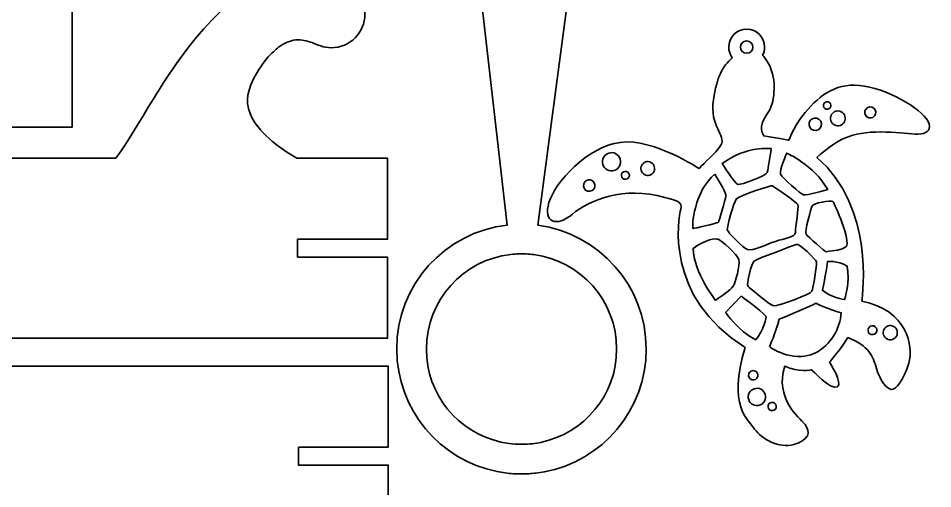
# Model space of a CAD drawing. Header units: centimetres. Extents: x 0.2 to 39.6, y -39 to -0.2.
# Drawn here: x 24.38 to 39.63, y -15.93 to -8.09 of the extents above; entities that cross this region are included whole.
import ezdxf

# ---------------------------------------------------------------- set-up
doc = ezdxf.new("R2010")
doc.units = ezdxf.units.CM
doc.header["$MEASUREMENT"] = 0
doc.layers.add('Capa 1', color=7, linetype='Continuous')

msp = doc.modelspace()

# ---------------------------------------------------------------- linework, layer by layer
at = {"layer": 'Capa 1', "color": 22, "lineweight": 35, "true_color": 0xe42420}
msp.add_lwpolyline([(0.276, -3.787), (0.276, -9.905), (25.276, -9.905), (25.276, -3.787), (0.276, -3.787)], dxfattribs=at)
for points, knots in [([(33.046, -11.539), (33.046, -11.539), (33.545, -7.761), (33.545, -7.761), (33.545, -7.761), (33.701, -6.572), (33.701, -6.572), (33.701, -6.572), (33.702, -6.572), (33.702, -6.572), (33.702, -6.572), (33.755, -6.162), (33.755, -6.162), (33.71, -6.156), (33.665, -6.151), (33.619, -6.146), (33.342, -6.114), (33.061, -6.098), (32.775, -6.098), (32.533, -6.098), (32.293, -6.11), (32.057, -6.133), (32.01, -6.137), (31.963, -6.142), (31.917, -6.147), (31.917, -6.147), (31.964, -6.558), (31.964, -6.558), (31.964, -6.558), (32.102, -7.749), (32.102, -7.749), (32.102, -7.749), (32.538, -11.535), (32.538, -11.535), (31.499, -11.652), (30.693, -12.533), (30.693, -13.603), (30.693, -14.613), (31.412, -15.455), (32.367, -15.644), (32.411, -15.653), (32.457, -15.66), (32.502, -15.666), (32.591, -15.678), (32.682, -15.684), (32.774, -15.684), (32.855, -15.684), (32.936, -15.679), (33.014, -15.67), (33.061, -15.665), (33.108, -15.658), (33.154, -15.649), (34.122, -15.471), (34.855, -14.622), (34.855, -13.603), (34.855, -12.546), (34.067, -11.673), (33.046, -11.539)], [0, 0, 0, 0, 1, 1, 1, 2, 2, 2, 3, 3, 3, 4, 4, 4, 5, 5, 5, 6, 6, 6, 7, 7, 7, 8, 8, 8, 9, 9, 9, 10, 10, 10, 11, 11, 11, 12, 12, 12, 13, 13, 13, 14, 14, 14, 15, 15, 15, 16, 16, 16, 17, 17, 17, 18, 18, 18, 19, 19, 19, 19]), ([(29.04, -12.072), (29.04, -12.072), (29.04, -11.772), (29.04, -11.772), (29.04, -11.772), (30.54, -11.772), (30.54, -11.772), (30.54, -11.772), (30.54, -10.422), (30.54, -10.422), (30.54, -10.422), (29.028, -10.422), (29.028, -10.422), (28.738, -10.257), (28.36, -9.982), (28.241, -9.661), (28.2, -9.551), (28.162, -9.372), (28.305, -9.1), (28.382, -8.952), (28.463, -8.828), (28.549, -8.73), (28.608, -8.674), (28.669, -8.619), (28.729, -8.565), (28.819, -8.502), (28.912, -8.463), (29.009, -8.45), (29.11, -8.437), (29.194, -8.469), (29.259, -8.487), (29.375, -8.532), (29.475, -8.58), (29.6, -8.58), (29.911, -8.58), (30.163, -8.328), (30.163, -8.017), (30.163, -7.743), (29.955, -7.556), (29.708, -7.464), (29.482, -7.38), (29.077, -7.283), (28.612, -7.42), (28.297, -7.514), (28.016, -7.695), (27.771, -7.96), (26.916, -8.771), (26.484, -9.771), (26.005, -10.422), (26.005, -10.422), (0.54, -10.422), (0.54, -10.422), (0.54, -10.422), (0.54, -11.172), (0.54, -11.172), (0.54, -11.172), (0.24, -11.172), (0.24, -11.172), (0.24, -11.172), (0.24, -12.672), (0.24, -12.672), (0.24, -12.672), (0.54, -12.672), (0.54, -12.672), (0.54, -12.672), (0.54, -13.422), (0.54, -13.422), (0.54, -13.422), (30.54, -13.422), (30.54, -13.422), (30.54, -13.422), (30.54, -12.072), (30.54, -12.072), (30.54, -12.072), (29.04, -12.072), (29.04, -12.072)], [0, 0, 0, 0, 1, 1, 1, 2, 2, 2, 3, 3, 3, 4, 4, 4, 5, 5, 5, 6, 6, 6, 7, 7, 7, 8, 8, 8, 9, 9, 9, 10, 10, 10, 11, 11, 11, 12, 12, 12, 13, 13, 13, 14, 14, 14, 15, 15, 15, 16, 16, 16, 17, 17, 17, 18, 18, 18, 19, 19, 19, 20, 20, 20, 21, 21, 21, 22, 22, 22, 23, 23, 23, 24, 24, 24, 25, 25, 25, 25]), ([(38.67, -9.26), (38.177, -9.115), (37.875, -9.268), (37.6, -9.552), (37.326, -9.837), (37.237, -10.12), (37.237, -10.12), (37.237, -10.12), (36.971, -10.073), (36.815, -10.05), (36.731, -9.899), (36.804, -9.789), (36.895, -9.648), (36.985, -9.508), (37.039, -9.181), (36.929, -8.913), (36.895, -8.831), (36.85, -8.76), (36.797, -8.706), (36.818, -8.665), (36.831, -8.619), (36.831, -8.569), (36.831, -8.404), (36.697, -8.27), (36.531, -8.27), (36.366, -8.27), (36.232, -8.404), (36.232, -8.569), (36.232, -8.635), (36.254, -8.696), (36.29, -8.746), (36.123, -8.901), (36.036, -9.06), (35.976, -9.447), (35.907, -9.89), (36.195, -10.041), (36.101, -10.202), (36.007, -10.364), (35.83, -10.477), (35.738, -10.595), (35.738, -10.595), (34.98, -10.089), (34.425, -10.157), (33.869, -10.225), (33.331, -10.828), (33.233, -11.16), (33.135, -11.492), (33.357, -11.578), (33.624, -11.353), (33.891, -11.128), (34.481, -10.874), (35.164, -11.075), (35.358, -11.132), (35.466, -11.133), (35.43, -11.272), (35.394, -11.411), (35.146, -12.734), (36.506, -13.574), (36.214, -14.563), (36.548, -14.768), (36.664, -14.936), (36.781, -15.104), (37.07, -15.263), (37.319, -15.193), (37.567, -15.123), (37.608, -14.985), (37.505, -14.862), (37.402, -14.739), (36.996, -14.426), (37.166, -13.889), (37.394, -13.995), (37.616, -13.948), (37.616, -13.948), (37.616, -13.948), (37.939, -14.294), (38.042, -14.232), (38.146, -14.17), (37.912, -13.823), (37.912, -13.823), (37.912, -13.823), (38.131, -13.563), (38.219, -13.411), (38.575, -13.551), (38.634, -13.719), (38.696, -13.926), (38.759, -14.134), (38.867, -14.266), (38.946, -14.274), (39.024, -14.282), (39.152, -14.122), (39.236, -13.838), (39.32, -13.554), (39.21, -12.957), (38.452, -12.803), (38.46, -12.671), (38.674, -11.259), (37.704, -10.407), (38.001, -10.15), (38.206, -9.999), (38.683, -9.985), (39.161, -9.971), (39.519, -10.102), (39.577, -9.924), (39.635, -9.745), (39.163, -9.405), (38.67, -9.26)], [0, 0, 0, 0, 1, 1, 1, 2, 2, 2, 3, 3, 3, 4, 4, 4, 5, 5, 5, 6, 6, 6, 7, 7, 7, 8, 8, 8, 9, 9, 9, 10, 10, 10, 11, 11, 11, 12, 12, 12, 13, 13, 13, 14, 14, 14, 15, 15, 15, 16, 16, 16, 17, 17, 17, 18, 18, 18, 19, 19, 19, 20, 20, 20, 21, 21, 21, 22, 22, 22, 23, 23, 23, 24, 24, 24, 25, 25, 25, 26, 26, 26, 27, 27, 27, 28, 28, 28, 29, 29, 29, 30, 30, 30, 31, 31, 31, 32, 32, 32, 33, 33, 33, 34, 34, 34, 35, 35, 35, 35]), ([(36.635, -8.569), (36.635, -8.626), (36.589, -8.673), (36.531, -8.673), (36.474, -8.673), (36.428, -8.626), (36.428, -8.569), (36.428, -8.512), (36.474, -8.466), (36.531, -8.466), (36.589, -8.466), (36.635, -8.512), (36.635, -8.569)], [0, 0, 0, 0, 1, 1, 1, 2, 2, 2, 3, 3, 3, 4, 4, 4, 4]), ([(37.857, -9.604), (37.824, -9.594), (37.805, -9.559), (37.814, -9.525), (37.824, -9.492), (37.859, -9.473), (37.893, -9.483), (37.926, -9.493), (37.945, -9.528), (37.935, -9.561), (37.925, -9.594), (37.89, -9.613), (37.857, -9.604)], [0, 0, 0, 0, 1, 1, 1, 2, 2, 2, 3, 3, 3, 4, 4, 4, 4]), ([(38.683, -9.685), (38.669, -9.734), (38.617, -9.762), (38.568, -9.747), (38.519, -9.733), (38.491, -9.681), (38.505, -9.632), (38.52, -9.583), (38.571, -9.555), (38.62, -9.57), (38.669, -9.584), (38.697, -9.636), (38.683, -9.685)], [0, 0, 0, 0, 1, 1, 1, 2, 2, 2, 3, 3, 3, 4, 4, 4, 4]), ([(37.774, -9.884), (37.758, -9.939), (37.7, -9.971), (37.645, -9.955), (37.59, -9.938), (37.559, -9.881), (37.575, -9.826), (37.591, -9.771), (37.649, -9.739), (37.704, -9.756), (37.759, -9.772), (37.79, -9.829), (37.774, -9.884)], [0, 0, 0, 0, 1, 1, 1, 2, 2, 2, 3, 3, 3, 4, 4, 4, 4]), ([(38.171, -9.793), (38.151, -9.858), (38.082, -9.896), (38.017, -9.876), (37.951, -9.857), (37.914, -9.788), (37.933, -9.723), (37.952, -9.657), (38.021, -9.619), (38.087, -9.639), (38.152, -9.658), (38.19, -9.727), (38.171, -9.793)], [0, 0, 0, 0, 1, 1, 1, 2, 2, 2, 3, 3, 3, 4, 4, 4, 4]), ([(36.941, -10.261), (36.941, -10.261), (36.892, -10.61), (36.875, -10.659), (36.858, -10.708), (36.436, -10.873), (36.383, -10.858), (36.331, -10.842), (36.122, -10.51), (36.122, -10.51), (36.524, -10.207), (36.941, -10.261), (36.941, -10.261)], [0, 0, 0, 0, 1, 1, 1, 2, 2, 2, 3, 3, 3, 4, 4, 4, 4]), ([(34.422, -10.523), (34.399, -10.604), (34.314, -10.65), (34.234, -10.626), (34.153, -10.602), (34.107, -10.518), (34.131, -10.437), (34.155, -10.357), (34.239, -10.311), (34.32, -10.334), (34.4, -10.358), (34.446, -10.443), (34.422, -10.523)], [0, 0, 0, 0, 1, 1, 1, 2, 2, 2, 3, 3, 3, 4, 4, 4, 4]), ([(37.883, -10.944), (37.883, -10.944), (37.528, -11.048), (37.478, -11.033), (37.429, -11.019), (37.125, -10.751), (37.097, -10.687), (37.07, -10.623), (37.2, -10.337), (37.2, -10.337), (37.2, -10.337), (37.65, -10.528), (37.883, -10.944)], [0, 0, 0, 0, 1, 1, 1, 2, 2, 2, 3, 3, 3, 4, 4, 4, 4]), ([(34.991, -10.625), (34.973, -10.686), (34.909, -10.721), (34.848, -10.703), (34.788, -10.685), (34.753, -10.621), (34.771, -10.56), (34.789, -10.499), (34.852, -10.464), (34.913, -10.482), (34.974, -10.5), (35.009, -10.564), (34.991, -10.625)], [0, 0, 0, 0, 1, 1, 1, 2, 2, 2, 3, 3, 3, 4, 4, 4, 4]), ([(34.571, -10.725), (34.561, -10.761), (34.524, -10.781), (34.488, -10.77), (34.453, -10.76), (34.433, -10.723), (34.443, -10.688), (34.454, -10.652), (34.491, -10.632), (34.526, -10.643), (34.562, -10.653), (34.582, -10.69), (34.571, -10.725)], [0, 0, 0, 0, 1, 1, 1, 2, 2, 2, 3, 3, 3, 4, 4, 4, 4]), ([(33.997, -10.904), (33.982, -10.955), (33.929, -10.984), (33.878, -10.969), (33.827, -10.954), (33.797, -10.9), (33.812, -10.849), (33.827, -10.798), (33.881, -10.769), (33.932, -10.784), (33.983, -10.799), (34.012, -10.853), (33.997, -10.904)], [0, 0, 0, 0, 1, 1, 1, 2, 2, 2, 3, 3, 3, 4, 4, 4, 4]), ([(36, -10.687), (36.103, -10.864), (36.191, -10.996), (36.183, -11.052), (36.174, -11.109), (36.074, -11.473), (36.053, -11.49), (36.033, -11.508), (35.641, -11.593), (35.641, -11.593), (35.605, -11.571), (35.662, -10.958), (36, -10.687)], [0, 0, 0, 0, 1, 1, 1, 2, 2, 2, 3, 3, 3, 4, 4, 4, 4]), ([(36.963, -10.881), (36.986, -10.896), (37.365, -11.155), (37.384, -11.195), (37.403, -11.235), (37.345, -11.577), (37.344, -11.658), (37.342, -11.739), (37.165, -11.756), (37.011, -11.807), (36.857, -11.858), (36.638, -11.972), (36.545, -11.944), (36.481, -11.926), (36.213, -11.657), (36.206, -11.613), (36.2, -11.569), (36.312, -11.165), (36.357, -11.103), (36.402, -11.042), (36.94, -10.867), (36.963, -10.881)], [0, 0, 0, 0, 1, 1, 1, 2, 2, 2, 3, 3, 3, 4, 4, 4, 5, 5, 5, 6, 6, 6, 7, 7, 7, 7]), ([(37.968, -11.143), (38.004, -11.177), (38.275, -11.817), (38.191, -11.892), (38.107, -11.968), (38.001, -11.948), (37.852, -11.982), (37.852, -11.982), (37.548, -11.726), (37.521, -11.687), (37.494, -11.648), (37.607, -11.253), (37.625, -11.216), (37.644, -11.179), (37.931, -11.109), (37.968, -11.143)], [0, 0, 0, 0, 1, 1, 1, 2, 2, 2, 3, 3, 3, 4, 4, 4, 5, 5, 5, 5]), ([(36.01, -12.791), (36.01, -12.791), (35.649, -12.325), (35.636, -11.924), (35.868, -11.764), (36.002, -11.757), (36.055, -11.773), (36.108, -11.789), (36.378, -12.026), (36.402, -12.115), (36.427, -12.203), (36.339, -12.502), (36.308, -12.554), (36.277, -12.607), (36.01, -12.791), (36.01, -12.791)], [0, 0, 0, 0, 1, 1, 1, 2, 2, 2, 3, 3, 3, 4, 4, 4, 5, 5, 5, 5]), ([(37.694, -12.15), (37.707, -12.198), (37.64, -12.595), (37.619, -12.639), (37.599, -12.683), (37.057, -12.895), (36.984, -12.881), (36.911, -12.867), (36.593, -12.596), (36.554, -12.557), (36.515, -12.519), (36.619, -12.167), (36.655, -12.135), (36.702, -12.095), (37.305, -11.882), (37.355, -11.858), (37.404, -11.834), (37.681, -12.101), (37.694, -12.15)], [0, 0, 0, 0, 1, 1, 1, 2, 2, 2, 3, 3, 3, 4, 4, 4, 5, 5, 5, 6, 6, 6, 6]), ([(33.097, -15.157), (33.051, -15.167), (33.005, -15.174), (32.958, -15.18), (32.898, -15.187), (32.836, -15.19), (32.774, -15.19), (32.704, -15.19), (32.634, -15.186), (32.567, -15.177), (32.521, -15.171), (32.476, -15.163), (32.432, -15.153), (31.72, -14.996), (31.187, -14.362), (31.187, -13.603), (31.187, -12.787), (31.802, -12.115), (32.594, -12.025), (32.64, -12.02), (32.687, -12.017), (32.735, -12.015), (32.748, -12.015), (32.761, -12.015), (32.774, -12.015), (32.798, -12.015), (32.822, -12.016), (32.845, -12.017), (32.892, -12.019), (32.937, -12.023), (32.982, -12.028), (33.76, -12.13), (34.362, -12.796), (34.362, -13.603), (34.362, -14.369), (33.819, -15.008), (33.097, -15.157)], [0, 0, 0, 0, 1, 1, 1, 2, 2, 2, 3, 3, 3, 4, 4, 4, 5, 5, 5, 6, 6, 6, 7, 7, 7, 8, 8, 8, 9, 9, 9, 10, 10, 10, 11, 11, 11, 12, 12, 12, 12]), ([(38.166, -12.777), (38.166, -12.777), (37.916, -12.734), (37.795, -12.621), (37.839, -12.418), (37.882, -12.141), (37.882, -12.141), (37.882, -12.141), (38.041, -12.126), (38.207, -12.218), (38.262, -12.477), (38.166, -12.777), (38.166, -12.777)], [0, 0, 0, 0, 1, 1, 1, 2, 2, 2, 3, 3, 3, 4, 4, 4, 4]), ([(36.682, -13.449), (36.39, -13.297), (36.179, -12.991), (36.179, -12.991), (36.179, -12.991), (36.44, -12.721), (36.44, -12.721), (36.44, -12.721), (36.76, -12.946), (36.858, -13.06), (36.858, -13.06), (36.825, -13.29), (36.682, -13.449)], [0, 0, 0, 0, 1, 1, 1, 2, 2, 2, 3, 3, 3, 4, 4, 4, 4]), ([(37.671, -13.671), (37.277, -13.84), (36.911, -13.562), (36.911, -13.562), (36.911, -13.562), (37.018, -13.331), (37.073, -13.104), (37.387, -12.981), (37.684, -12.84), (37.684, -12.84), (37.684, -12.84), (37.898, -12.938), (38.108, -13), (38.09, -13.257), (37.949, -13.525), (37.671, -13.671)], [0, 0, 0, 0, 1, 1, 1, 2, 2, 2, 3, 3, 3, 4, 4, 4, 5, 5, 5, 5]), ([(38.558, -13.267), (38.57, -13.228), (38.611, -13.206), (38.65, -13.217), (38.69, -13.229), (38.712, -13.27), (38.701, -13.31), (38.689, -13.349), (38.648, -13.371), (38.608, -13.36), (38.569, -13.348), (38.546, -13.307), (38.558, -13.267)], [0, 0, 0, 0, 1, 1, 1, 2, 2, 2, 3, 3, 3, 4, 4, 4, 4]), ([(38.813, -13.296), (38.831, -13.233), (38.897, -13.197), (38.96, -13.216), (39.023, -13.234), (39.059, -13.3), (39.04, -13.363), (39.022, -13.426), (38.956, -13.462), (38.893, -13.443), (38.83, -13.425), (38.794, -13.359), (38.813, -13.296)], [0, 0, 0, 0, 1, 1, 1, 2, 2, 2, 3, 3, 3, 4, 4, 4, 4]), ([(29.053, -15.235), (29.053, -15.235), (29.053, -15.535), (29.053, -15.535), (29.053, -15.535), (30.553, -15.535), (30.553, -15.535), (30.553, -15.535), (30.553, -16.885), (30.553, -16.885), (30.553, -16.885), (29.041, -16.885), (29.041, -16.885), (28.75, -17.05), (28.373, -17.325), (28.254, -17.646), (28.213, -17.756), (28.175, -17.935), (28.317, -18.207), (28.394, -18.355), (28.476, -18.479), (28.561, -18.577), (28.621, -18.633), (28.681, -18.688), (28.741, -18.742), (28.831, -18.805), (28.925, -18.844), (29.021, -18.857), (29.123, -18.87), (29.206, -18.838), (29.271, -18.82), (29.388, -18.775), (29.488, -18.727), (29.612, -18.727), (29.923, -18.727), (30.175, -18.979), (30.175, -19.29), (30.175, -19.564), (29.967, -19.751), (29.721, -19.843), (29.495, -19.927), (29.089, -20.025), (28.625, -19.887), (28.31, -19.793), (28.029, -19.612), (27.784, -19.347), (26.929, -18.536), (26.497, -17.536), (26.018, -16.885), (26.018, -16.885), (0.553, -16.885), (0.553, -16.885), (0.553, -16.885), (0.553, -16.135), (0.553, -16.135), (0.553, -16.135), (0.253, -16.135), (0.253, -16.135), (0.253, -16.135), (0.253, -14.635), (0.253, -14.635), (0.253, -14.635), (0.553, -14.635), (0.553, -14.635), (0.553, -14.635), (0.553, -13.885), (0.553, -13.885), (0.553, -13.885), (30.553, -13.885), (30.553, -13.885), (30.553, -13.885), (30.553, -15.235), (30.553, -15.235), (30.553, -15.235), (29.053, -15.235), (29.053, -15.235)], [0, 0, 0, 0, 1, 1, 1, 2, 2, 2, 3, 3, 3, 4, 4, 4, 5, 5, 5, 6, 6, 6, 7, 7, 7, 8, 8, 8, 9, 9, 9, 10, 10, 10, 11, 11, 11, 12, 12, 12, 13, 13, 13, 14, 14, 14, 15, 15, 15, 16, 16, 16, 17, 17, 17, 18, 18, 18, 19, 19, 19, 20, 20, 20, 21, 21, 21, 22, 22, 22, 23, 23, 23, 24, 24, 24, 25, 25, 25, 25]), ([(36.566, -14.017), (36.579, -13.976), (36.622, -13.952), (36.664, -13.964), (36.706, -13.976), (36.73, -14.02), (36.717, -14.062), (36.705, -14.103), (36.661, -14.127), (36.62, -14.115), (36.578, -14.103), (36.554, -14.059), (36.566, -14.017)], [0, 0, 0, 0, 1, 1, 1, 2, 2, 2, 3, 3, 3, 4, 4, 4, 4]), ([(36.841, -14.442), (36.818, -14.519), (36.738, -14.562), (36.661, -14.54), (36.585, -14.517), (36.541, -14.437), (36.564, -14.36), (36.586, -14.284), (36.667, -14.24), (36.743, -14.262), (36.82, -14.285), (36.863, -14.365), (36.841, -14.442)], [0, 0, 0, 0, 1, 1, 1, 2, 2, 2, 3, 3, 3, 4, 4, 4, 4]), ([(37.022, -14.58), (37.012, -14.617), (36.973, -14.637), (36.937, -14.627), (36.901, -14.616), (36.88, -14.578), (36.891, -14.542), (36.901, -14.505), (36.94, -14.485), (36.976, -14.495), (37.012, -14.506), (37.033, -14.544), (37.022, -14.58)], [0, 0, 0, 0, 1, 1, 1, 2, 2, 2, 3, 3, 3, 4, 4, 4, 4])]:
    msp.add_open_spline(points, degree=3, knots=knots, dxfattribs=at)

doc.saveas('drawing.dxf')
